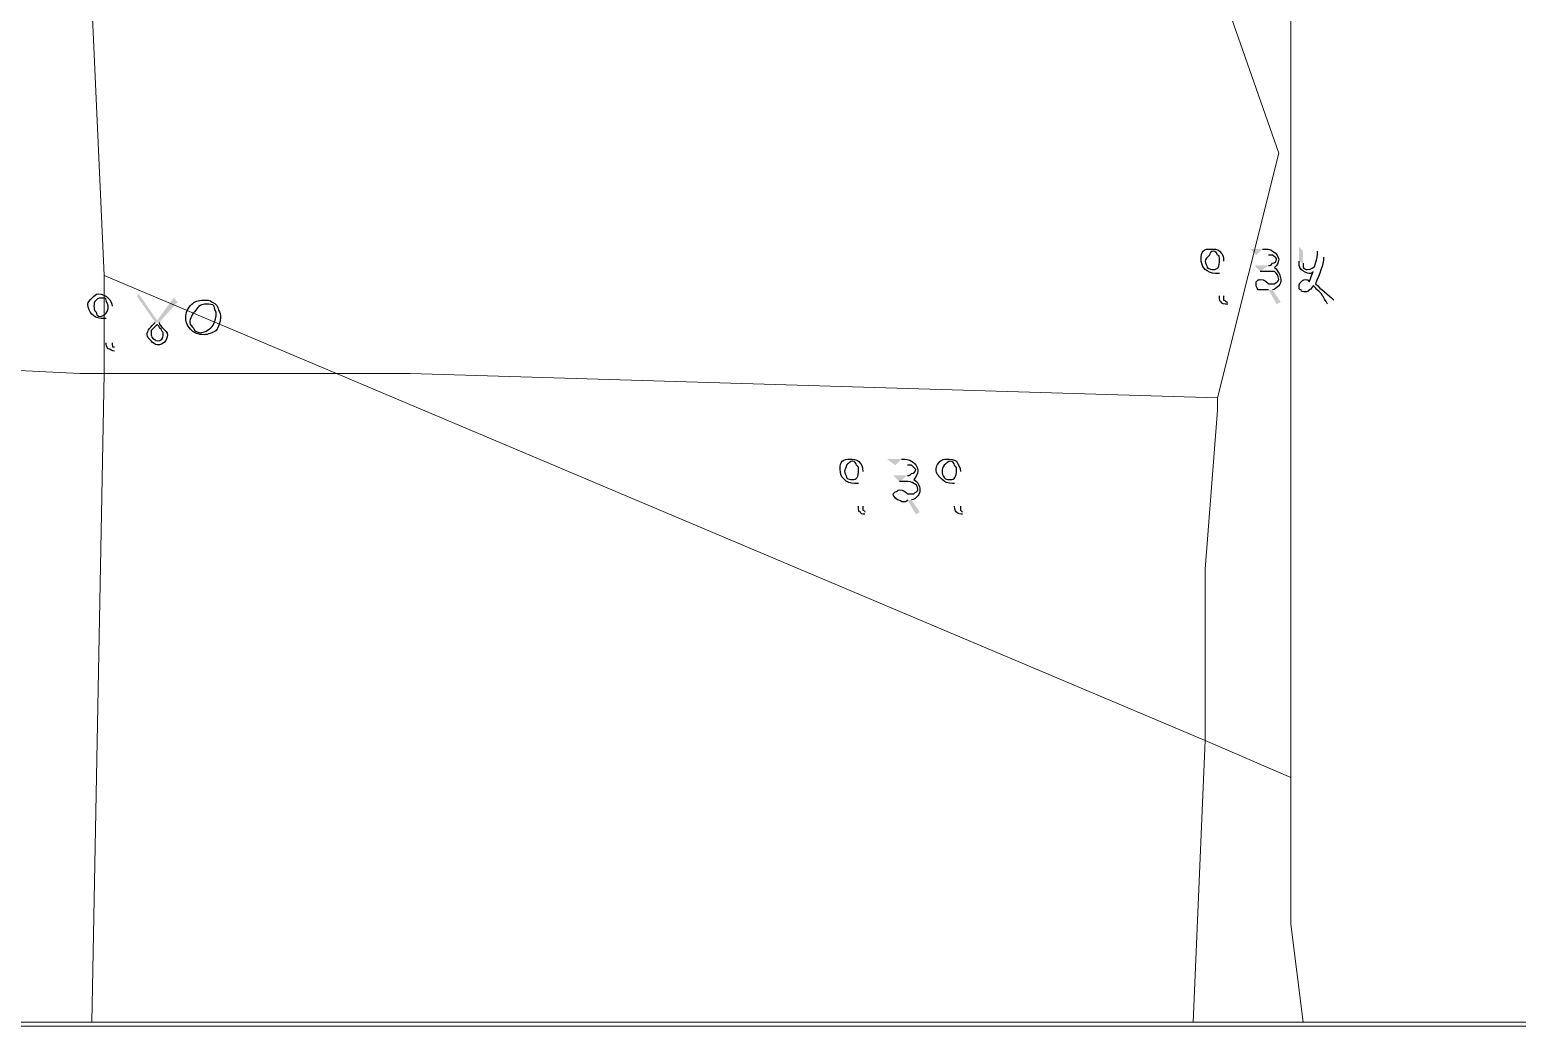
# Model space of a CAD drawing. Header units: inches. Extents: x -9985691 to 3643, y -3270716 to 4788.
# Drawn here: x -4981185 to -4980577, y -3261197 to -3260790 of the extents above; entities that cross this region are included whole.
import ezdxf

# ---------------------------------------------------------------- set-up
doc = ezdxf.new("R2010")
doc.units = ezdxf.units.IN
doc.header["$LTSCALE"] = 2
doc.header["$MEASUREMENT"] = 0
doc.layers.add('PDF_Geometry', color=7, linetype='CONTINUOUS')
doc.layers.add('PDF_Solid Fills', color=7, linetype='CONTINUOUS')

msp = doc.modelspace()

# ---------------------------------------------------------------- hatches: boundary and pattern name
at = {"layer": 'PDF_Solid Fills', "transparency": 33554559}
h = msp.add_hatch(color=256, dxfattribs=at)
h.paths.add_polyline_path([(-4980696.93, -3260884.65), (-4980696.93, -3260898.82)], flags=0)
h.paths.add_polyline_path([(-4980695.27, -3260901.32), (-4980695.27, -3260902.15)], flags=0)
h.paths.add_polyline_path([(-4980683.6, -3260882.15), (-4980686.1, -3260879.65), (-4980681.1, -3260879.65)], flags=0)
h.paths.add_polyline_path([(-4980676.93, -3260896.32), (-4980673.6, -3260901.32), (-4980675.27, -3260902.15), (-4980678.6, -3260896.32)], flags=0)
h.paths.add_polyline_path([(-4980681.93, -3260888.82), (-4980684.43, -3260886.32), (-4980678.6, -3260886.32)], flags=0)
h.paths.add_polyline_path([(-4980658.6, -3260880.48), (-4980656.1, -3260882.98)], flags=0)
h.paths.add_polyline_path([(-4980651.93, -3260900.48), (-4980654.43, -3260902.15)], flags=0)
h.paths.add_polyline_path([(-4980666.1, -3260884.65), (-4980666.1, -3260878.82), (-4980664.43, -3260880.48), (-4980664.43, -3260885.48)], flags=0)
h = msp.add_hatch(color=256, dxfattribs=at)
h.paths.add_polyline_path([(-4980696.93, -3260884.65), (-4980696.93, -3260898.82)], flags=0)
h.paths.add_polyline_path([(-4980695.27, -3260901.32), (-4980695.27, -3260902.15)], flags=0)
h.paths.add_polyline_path([(-4980683.6, -3260882.15), (-4980686.1, -3260879.65), (-4980681.1, -3260879.65)], flags=0)
h.paths.add_polyline_path([(-4980676.93, -3260896.32), (-4980673.6, -3260901.32), (-4980675.27, -3260902.15), (-4980678.6, -3260896.32)], flags=0)
h.paths.add_polyline_path([(-4980681.93, -3260888.82), (-4980684.43, -3260886.32), (-4980678.6, -3260886.32)], flags=0)
h.paths.add_polyline_path([(-4980658.6, -3260880.48), (-4980656.1, -3260882.98)], flags=0)
h.paths.add_polyline_path([(-4980651.93, -3260900.48), (-4980654.43, -3260902.15)], flags=0)
h.paths.add_polyline_path([(-4980666.1, -3260884.65), (-4980666.1, -3260878.82), (-4980664.43, -3260880.48), (-4980664.43, -3260885.48)], flags=0)
h = msp.add_hatch(color=256, dxfattribs=at)
h.paths.add_polyline_path([(-4981151.1, -3260902.98), (-4981151.1, -3260917.98)], flags=0)
h.paths.add_polyline_path([(-4981150.26, -3260919.65), (-4981150.26, -3260921.31)], flags=0)
h.paths.add_polyline_path([(-4981133.6, -3260909.65), (-4981141.1, -3260898.81), (-4981140.26, -3260897.98), (-4981132.76, -3260908.81), (-4981126.1, -3260899.65), (-4981124.43, -3260901.31), (-4981131.93, -3260909.65)], flags=0)
h = msp.add_hatch(color=256, dxfattribs=at)
h.paths.add_polyline_path([(-4981151.1, -3260902.98), (-4981151.1, -3260917.98)], flags=0)
h.paths.add_polyline_path([(-4981150.26, -3260919.65), (-4981150.26, -3260921.31)], flags=0)
h.paths.add_polyline_path([(-4981133.6, -3260909.65), (-4981141.1, -3260898.81), (-4981140.26, -3260897.98), (-4981132.76, -3260908.81), (-4981126.1, -3260899.65), (-4981124.43, -3260901.31), (-4981131.93, -3260909.65)], flags=0)
h = msp.add_hatch(color=256, dxfattribs=at)
h.paths.add_polyline_path([(-4980844.43, -3260970.48), (-4980844.43, -3260984.65)], flags=0)
h.paths.add_polyline_path([(-4980843.6, -3260987.15), (-4980843.6, -3260987.98)], flags=0)
h.paths.add_polyline_path([(-4980831.1, -3260967.98), (-4980834.43, -3260965.48), (-4980828.6, -3260965.48)], flags=0)
h.paths.add_polyline_path([(-4980824.43, -3260982.15), (-4980821.1, -3260987.15), (-4980822.77, -3260987.98), (-4980826.1, -3260982.15)], flags=0)
h.paths.add_polyline_path([(-4980829.43, -3260974.65), (-4980831.93, -3260972.15), (-4980826.1, -3260972.15)], flags=0)
h.paths.add_polyline_path([(-4980804.43, -3260970.48), (-4980804.43, -3260984.65)], flags=0)
h.paths.add_polyline_path([(-4980803.6, -3260987.15), (-4980803.6, -3260987.98)], flags=0)
h = msp.add_hatch(color=256, dxfattribs=at)
h.paths.add_polyline_path([(-4980844.43, -3260970.48), (-4980844.43, -3260984.65)], flags=0)
h.paths.add_polyline_path([(-4980843.6, -3260987.15), (-4980843.6, -3260987.98)], flags=0)
h.paths.add_polyline_path([(-4980831.1, -3260967.98), (-4980834.43, -3260965.48), (-4980828.6, -3260965.48)], flags=0)
h.paths.add_polyline_path([(-4980824.43, -3260982.15), (-4980821.1, -3260987.15), (-4980822.77, -3260987.98), (-4980826.1, -3260982.15)], flags=0)
h.paths.add_polyline_path([(-4980829.43, -3260974.65), (-4980831.93, -3260972.15), (-4980826.1, -3260972.15)], flags=0)
h.paths.add_polyline_path([(-4980804.43, -3260970.48), (-4980804.43, -3260984.65)], flags=0)
h.paths.add_polyline_path([(-4980803.6, -3260987.15), (-4980803.6, -3260987.98)], flags=0)

# ---------------------------------------------------------------- linework, layer by layer
at = {"layer": 'PDF_Geometry', "lineweight": 13}
msp.add_lwpolyline([(-4983670.26, -3257525.48), (-4979932.76, -3257525.48), (-4979932.76, -3261197.15), (-4983670.26, -3261197.15)], close=True, dxfattribs=at)
at = {"layer": 'PDF_Geometry', "lineweight": 9}
msp.add_lwpolyline([(-4980214.43, -3259450.48), (-4980829.43, -3259860.48), (-4980824.43, -3259865.48), (-4980859.43, -3259895.48), (-4980984.43, -3259990.48), (-4980999.43, -3260000.48), (-4981149.43, -3260115.48), (-4981154.43, -3260110.48), (-4981164.43, -3260400.48), (-4981169.43, -3260460.48), (-4981169.43, -3260475.48), (-4981169.43, -3260485.48), (-4981169.43, -3260495.48), (-4981169.43, -3260505.48), (-4981164.43, -3260655.48), (-4981164.43, -3260670.48), (-4981154.43, -3260890.48), (-4981154.43, -3260930.48), (-4981164.43, -3260930.48), (-4981369.43, -3260920.48)], dxfattribs=at)
msp.add_lwpolyline([(-4980214.43, -3259450.48), (-4980829.43, -3259860.48), (-4980824.43, -3259865.48), (-4980859.43, -3259895.48), (-4980984.43, -3259990.48), (-4980999.43, -3260000.48), (-4981149.43, -3260115.48), (-4981154.43, -3260110.48), (-4981164.43, -3260400.48), (-4981169.43, -3260460.48), (-4981169.43, -3260475.48), (-4981169.43, -3260485.48), (-4981169.43, -3260495.48), (-4981169.43, -3260505.48), (-4981164.43, -3260655.48), (-4981164.43, -3260670.48), (-4981154.43, -3260890.48), (-4981154.43, -3260930.48), (-4981164.43, -3260930.48), (-4981369.43, -3260920.48)], dxfattribs=at)
msp.add_lwpolyline([(-4980214.43, -3259450.48), (-4980829.43, -3259860.48), (-4980824.43, -3259865.48), (-4980859.43, -3259895.48), (-4980984.43, -3259990.48), (-4980999.43, -3260000.48), (-4981149.43, -3260115.48), (-4981154.43, -3260110.48), (-4981164.43, -3260400.48), (-4981169.43, -3260460.48), (-4981169.43, -3260475.48), (-4981169.43, -3260485.48), (-4981169.43, -3260495.48), (-4981169.43, -3260505.48), (-4981164.43, -3260655.48), (-4981164.43, -3260670.48), (-4981154.43, -3260890.48), (-4981154.43, -3260930.48), (-4981164.43, -3260930.48), (-4981369.43, -3260920.48)], dxfattribs=at)
msp.add_lwpolyline([(-4980214.43, -3259450.48), (-4980829.43, -3259860.48), (-4980824.43, -3259865.48), (-4980859.43, -3259895.48), (-4980984.43, -3259990.48), (-4980999.43, -3260000.48), (-4981149.43, -3260115.48), (-4981154.43, -3260110.48), (-4981164.43, -3260400.48), (-4981169.43, -3260460.48), (-4981169.43, -3260475.48), (-4981169.43, -3260485.48), (-4981169.43, -3260495.48), (-4981169.43, -3260505.48), (-4981164.43, -3260655.48), (-4981164.43, -3260670.48), (-4981154.43, -3260890.48), (-4981154.43, -3260930.48), (-4981164.43, -3260930.48), (-4981369.43, -3260920.48)], dxfattribs=at)
for points in [[(-4980384.43, -3260660.48), (-4980409.43, -3260740.48), (-4980189.43, -3260765.48), (-4980119.43, -3261080.48), (-4980119.43, -3261195.48), (-4980664.43, -3261195.48), (-4980669.43, -3261155.48), (-4980669.43, -3261095.48), (-4980669.43, -3260695.48), (-4980664.43, -3260550.48), (-4980714.43, -3260535.48), (-4980719.43, -3260525.48), (-4980729.43, -3260500.48), (-4980714.43, -3260495.48), (-4980709.43, -3260490.48), (-4980584.43, -3260430.48), (-4980489.43, -3260650.48)], [(-4980384.43, -3260660.48), (-4980409.43, -3260740.48), (-4980189.43, -3260765.48), (-4980119.43, -3261080.48), (-4980119.43, -3261195.48), (-4980664.43, -3261195.48), (-4980669.43, -3261155.48), (-4980669.43, -3261095.48), (-4980669.43, -3260695.48), (-4980664.43, -3260550.48), (-4980714.43, -3260535.48), (-4980719.43, -3260525.48), (-4980729.43, -3260500.48), (-4980714.43, -3260495.48), (-4980709.43, -3260490.48), (-4980584.43, -3260430.48), (-4980489.43, -3260650.48)], [(-4980384.43, -3260660.48), (-4980409.43, -3260740.48), (-4980189.43, -3260765.48), (-4980119.43, -3261080.48), (-4980119.43, -3261195.48), (-4980664.43, -3261195.48), (-4980669.43, -3261155.48), (-4980669.43, -3261095.48), (-4980669.43, -3260695.48), (-4980664.43, -3260550.48), (-4980714.43, -3260535.48), (-4980719.43, -3260525.48), (-4980729.43, -3260500.48), (-4980714.43, -3260495.48), (-4980709.43, -3260490.48), (-4980584.43, -3260430.48), (-4980489.43, -3260650.48)], [(-4980384.43, -3260660.48), (-4980409.43, -3260740.48), (-4980189.43, -3260765.48), (-4980119.43, -3261080.48), (-4980119.43, -3261195.48), (-4980664.43, -3261195.48), (-4980669.43, -3261155.48), (-4980669.43, -3261095.48), (-4980669.43, -3260695.48), (-4980664.43, -3260550.48), (-4980714.43, -3260535.48), (-4980719.43, -3260525.48), (-4980729.43, -3260500.48), (-4980714.43, -3260495.48), (-4980709.43, -3260490.48), (-4980584.43, -3260430.48), (-4980489.43, -3260650.48)], [(-4980689.43, -3260685.48), (-4980709.43, -3260740.48), (-4980674.43, -3260840.48), (-4980699.43, -3260940.48), (-4981029.43, -3260930.48), (-4981059.43, -3260930.48), (-4981154.43, -3260890.48), (-4981164.43, -3260670.48), (-4981164.43, -3260655.48), (-4981169.43, -3260505.48), (-4981169.43, -3260495.48), (-4981169.43, -3260485.48)], [(-4980689.43, -3260685.48), (-4980709.43, -3260740.48), (-4980674.43, -3260840.48), (-4980699.43, -3260940.48), (-4981029.43, -3260930.48), (-4981059.43, -3260930.48), (-4981154.43, -3260890.48), (-4981164.43, -3260670.48), (-4981164.43, -3260655.48), (-4981169.43, -3260505.48), (-4981169.43, -3260495.48), (-4981169.43, -3260485.48)], [(-4980689.43, -3260685.48), (-4980709.43, -3260740.48), (-4980674.43, -3260840.48), (-4980699.43, -3260940.48), (-4981029.43, -3260930.48), (-4981059.43, -3260930.48), (-4981154.43, -3260890.48), (-4981164.43, -3260670.48), (-4981164.43, -3260655.48), (-4981169.43, -3260505.48), (-4981169.43, -3260495.48), (-4981169.43, -3260485.48)], [(-4980689.43, -3260685.48), (-4980709.43, -3260740.48), (-4980674.43, -3260840.48), (-4980699.43, -3260940.48), (-4981029.43, -3260930.48), (-4981059.43, -3260930.48), (-4981154.43, -3260890.48), (-4981164.43, -3260670.48), (-4981164.43, -3260655.48), (-4981169.43, -3260505.48), (-4981169.43, -3260495.48), (-4981169.43, -3260485.48)], [(-4980669.43, -3260695.48), (-4980669.43, -3261095.48), (-4980704.43, -3261080.48), (-4980704.43, -3261010.48), (-4980699.43, -3260945.48), (-4980699.43, -3260940.48), (-4980674.43, -3260840.48), (-4980709.43, -3260740.48), (-4980689.43, -3260685.48)], [(-4980669.43, -3260695.48), (-4980669.43, -3261095.48), (-4980704.43, -3261080.48), (-4980704.43, -3261010.48), (-4980699.43, -3260945.48), (-4980699.43, -3260940.48), (-4980674.43, -3260840.48), (-4980709.43, -3260740.48), (-4980689.43, -3260685.48)], [(-4980669.43, -3260695.48), (-4980669.43, -3261095.48), (-4980704.43, -3261080.48), (-4980704.43, -3261010.48), (-4980699.43, -3260945.48), (-4980699.43, -3260940.48), (-4980674.43, -3260840.48), (-4980709.43, -3260740.48), (-4980689.43, -3260685.48)], [(-4980669.43, -3260695.48), (-4980669.43, -3261095.48), (-4980704.43, -3261080.48), (-4980704.43, -3261010.48), (-4980699.43, -3260945.48), (-4980699.43, -3260940.48), (-4980674.43, -3260840.48), (-4980709.43, -3260740.48), (-4980689.43, -3260685.48)], [(-4981059.43, -3260930.48), (-4981154.43, -3260930.48), (-4981154.43, -3260890.48)], [(-4981059.43, -3260930.48), (-4981154.43, -3260930.48), (-4981154.43, -3260890.48)], [(-4981059.43, -3260930.48), (-4981154.43, -3260930.48), (-4981154.43, -3260890.48)], [(-4981059.43, -3260930.48), (-4981154.43, -3260930.48), (-4981154.43, -3260890.48)], [(-4981369.43, -3260920.48), (-4981164.43, -3260930.48), (-4981154.43, -3260930.48), (-4981159.43, -3261195.48), (-4981359.43, -3261195.48), (-4981364.43, -3261070.48)], [(-4981369.43, -3260920.48), (-4981164.43, -3260930.48), (-4981154.43, -3260930.48), (-4981159.43, -3261195.48), (-4981359.43, -3261195.48), (-4981364.43, -3261070.48)], [(-4981369.43, -3260920.48), (-4981164.43, -3260930.48), (-4981154.43, -3260930.48), (-4981159.43, -3261195.48), (-4981359.43, -3261195.48), (-4981364.43, -3261070.48)], [(-4981369.43, -3260920.48), (-4981164.43, -3260930.48), (-4981154.43, -3260930.48), (-4981159.43, -3261195.48), (-4981359.43, -3261195.48), (-4981364.43, -3261070.48)], [(-4981059.43, -3260930.48), (-4980704.43, -3261080.48), (-4980709.43, -3261195.48), (-4981159.43, -3261195.48), (-4981154.43, -3260930.48)], [(-4981059.43, -3260930.48), (-4980704.43, -3261080.48), (-4980709.43, -3261195.48), (-4981159.43, -3261195.48), (-4981154.43, -3260930.48)], [(-4981059.43, -3260930.48), (-4980704.43, -3261080.48), (-4980709.43, -3261195.48), (-4981159.43, -3261195.48), (-4981154.43, -3260930.48)], [(-4981059.43, -3260930.48), (-4980704.43, -3261080.48), (-4980709.43, -3261195.48), (-4981159.43, -3261195.48), (-4981154.43, -3260930.48)], [(-4980699.43, -3260940.48), (-4980699.43, -3260945.48), (-4980704.43, -3261010.48), (-4980704.43, -3261080.48), (-4981059.43, -3260930.48), (-4981029.43, -3260930.48)], [(-4980699.43, -3260940.48), (-4980699.43, -3260945.48), (-4980704.43, -3261010.48), (-4980704.43, -3261080.48), (-4981059.43, -3260930.48), (-4981029.43, -3260930.48)], [(-4980699.43, -3260940.48), (-4980699.43, -3260945.48), (-4980704.43, -3261010.48), (-4980704.43, -3261080.48), (-4981059.43, -3260930.48), (-4981029.43, -3260930.48)], [(-4980699.43, -3260940.48), (-4980699.43, -3260945.48), (-4980704.43, -3261010.48), (-4980704.43, -3261080.48), (-4981059.43, -3260930.48), (-4981029.43, -3260930.48)], [(-4980669.43, -3261095.48), (-4980669.43, -3261155.48), (-4980664.43, -3261195.48), (-4980709.43, -3261195.48), (-4980704.43, -3261080.48)], [(-4980669.43, -3261095.48), (-4980669.43, -3261155.48), (-4980664.43, -3261195.48), (-4980709.43, -3261195.48), (-4980704.43, -3261080.48)], [(-4980669.43, -3261095.48), (-4980669.43, -3261155.48), (-4980664.43, -3261195.48), (-4980709.43, -3261195.48), (-4980704.43, -3261080.48)], [(-4980669.43, -3261095.48), (-4980669.43, -3261155.48), (-4980664.43, -3261195.48), (-4980709.43, -3261195.48), (-4980704.43, -3261080.48)]]:
    msp.add_lwpolyline(points, close=True, dxfattribs=at)
at = {"layer": 'PDF_Geometry', "lineweight": 25}
for points in [[(-4980706.1, -3260883.82), (-4980706.1, -3260882.15), (-4980706.1, -3260881.32), (-4980705.27, -3260880.48)], [(-4980706.1, -3260883.82), (-4980706.1, -3260882.15), (-4980706.1, -3260881.32), (-4980705.27, -3260880.48)], [(-4980705.27, -3260880.48), (-4980704.43, -3260879.65), (-4980703.6, -3260879.65), (-4980701.93, -3260879.65)], [(-4980705.27, -3260880.48), (-4980704.43, -3260879.65), (-4980703.6, -3260879.65), (-4980701.93, -3260879.65)], [(-4980701.1, -3260880.48), (-4980701.93, -3260880.48), (-4980702.77, -3260881.32), (-4980702.77, -3260882.15)], [(-4980701.1, -3260880.48), (-4980701.93, -3260880.48), (-4980702.77, -3260881.32), (-4980702.77, -3260882.15)], [(-4980701.93, -3260879.65), (-4980701.1, -3260879.65), (-4980699.43, -3260879.65), (-4980698.6, -3260880.48)], [(-4980701.93, -3260879.65), (-4980701.1, -3260879.65), (-4980699.43, -3260879.65), (-4980698.6, -3260880.48)], [(-4980699.43, -3260882.15), (-4980699.43, -3260881.32), (-4980700.27, -3260880.48), (-4980701.1, -3260880.48)], [(-4980699.43, -3260882.15), (-4980699.43, -3260881.32), (-4980700.27, -3260880.48), (-4980701.1, -3260880.48)], [(-4980698.6, -3260880.48), (-4980696.93, -3260882.15), (-4980696.93, -3260882.98), (-4980696.93, -3260884.65)], [(-4980698.6, -3260880.48), (-4980696.93, -3260882.15), (-4980696.93, -3260882.98), (-4980696.93, -3260884.65)], [(-4980681.1, -3260879.65), (-4980679.43, -3260879.65), (-4980677.77, -3260879.65), (-4980676.93, -3260880.48)], [(-4980681.1, -3260879.65), (-4980679.43, -3260879.65), (-4980677.77, -3260879.65), (-4980676.93, -3260880.48)], [(-4980676.93, -3260880.48), (-4980675.27, -3260881.32), (-4980674.43, -3260882.98), (-4980674.43, -3260883.82)], [(-4980676.93, -3260880.48), (-4980675.27, -3260881.32), (-4980674.43, -3260882.98), (-4980674.43, -3260883.82)], [(-4980659.43, -3260885.48), (-4980658.6, -3260883.82), (-4980658.6, -3260882.15), (-4980658.6, -3260880.48)], [(-4980659.43, -3260885.48), (-4980658.6, -3260883.82), (-4980658.6, -3260882.15), (-4980658.6, -3260880.48)], [(-4980704.43, -3260887.98), (-4980706.1, -3260886.32), (-4980706.1, -3260884.65), (-4980706.1, -3260883.82)], [(-4980704.43, -3260887.98), (-4980706.1, -3260886.32), (-4980706.1, -3260884.65), (-4980706.1, -3260883.82)], [(-4980702.77, -3260882.15), (-4980703.6, -3260882.98), (-4980704.43, -3260883.82), (-4980704.43, -3260884.65)], [(-4980702.77, -3260882.15), (-4980703.6, -3260882.98), (-4980704.43, -3260883.82), (-4980704.43, -3260884.65)], [(-4980704.43, -3260884.65), (-4980704.43, -3260885.48), (-4980703.6, -3260886.32), (-4980703.6, -3260887.15)], [(-4980704.43, -3260884.65), (-4980704.43, -3260885.48), (-4980703.6, -3260886.32), (-4980703.6, -3260887.15)], [(-4980700.27, -3260889.65), (-4980701.93, -3260889.65), (-4980703.6, -3260888.82), (-4980704.43, -3260887.98)], [(-4980700.27, -3260889.65), (-4980701.93, -3260889.65), (-4980703.6, -3260888.82), (-4980704.43, -3260887.98)], [(-4980703.6, -3260887.15), (-4980702.77, -3260887.98), (-4980701.93, -3260887.98), (-4980701.1, -3260887.98)], [(-4980703.6, -3260887.15), (-4980702.77, -3260887.98), (-4980701.93, -3260887.98), (-4980701.1, -3260887.98)], [(-4980701.1, -3260887.98), (-4980699.43, -3260887.98), (-4980698.6, -3260887.15), (-4980698.6, -3260883.82)], [(-4980701.1, -3260887.98), (-4980699.43, -3260887.98), (-4980698.6, -3260887.15), (-4980698.6, -3260883.82)], [(-4980698.6, -3260883.82), (-4980698.6, -3260882.98), (-4980698.6, -3260882.15), (-4980699.43, -3260882.15)], [(-4980698.6, -3260883.82), (-4980698.6, -3260882.98), (-4980698.6, -3260882.15), (-4980699.43, -3260882.15)], [(-4980676.93, -3260882.15), (-4980676.93, -3260882.15), (-4980677.77, -3260882.15), (-4980678.6, -3260882.15)], [(-4980676.93, -3260882.15), (-4980676.93, -3260882.15), (-4980677.77, -3260882.15), (-4980678.6, -3260882.15)], [(-4980678.6, -3260886.32), (-4980677.77, -3260886.32), (-4980677.77, -3260886.32), (-4980676.93, -3260885.48)], [(-4980678.6, -3260886.32), (-4980677.77, -3260886.32), (-4980677.77, -3260886.32), (-4980676.93, -3260885.48)], [(-4980675.27, -3260883.82), (-4980675.27, -3260882.98), (-4980676.1, -3260882.98), (-4980676.93, -3260882.15)], [(-4980675.27, -3260883.82), (-4980675.27, -3260882.98), (-4980676.1, -3260882.98), (-4980676.93, -3260882.15)], [(-4980676.93, -3260885.48), (-4980676.1, -3260885.48), (-4980675.27, -3260884.65), (-4980675.27, -3260883.82)], [(-4980676.93, -3260885.48), (-4980676.1, -3260885.48), (-4980675.27, -3260884.65), (-4980675.27, -3260883.82)], [(-4980674.43, -3260883.82), (-4980674.43, -3260885.48), (-4980675.27, -3260886.32), (-4980676.1, -3260887.15)], [(-4980674.43, -3260883.82), (-4980674.43, -3260885.48), (-4980675.27, -3260886.32), (-4980676.1, -3260887.15)], [(-4980676.1, -3260887.15), (-4980674.43, -3260888.82), (-4980673.6, -3260890.48), (-4980673.6, -3260892.15)], [(-4980676.1, -3260887.15), (-4980674.43, -3260888.82), (-4980673.6, -3260890.48), (-4980673.6, -3260892.15)], [(-4980665.27, -3260887.98), (-4980666.1, -3260887.15), (-4980666.1, -3260885.48), (-4980666.1, -3260884.65)], [(-4980665.27, -3260887.98), (-4980666.1, -3260887.15), (-4980666.1, -3260885.48), (-4980666.1, -3260884.65)], [(-4980661.93, -3260889.65), (-4980662.77, -3260889.65), (-4980664.43, -3260888.82), (-4980665.27, -3260887.98)], [(-4980661.93, -3260889.65), (-4980662.77, -3260889.65), (-4980664.43, -3260888.82), (-4980665.27, -3260887.98)], [(-4980664.43, -3260885.48), (-4980664.43, -3260886.32), (-4980664.43, -3260887.15), (-4980664.43, -3260887.15)], [(-4980664.43, -3260885.48), (-4980664.43, -3260886.32), (-4980664.43, -3260887.15), (-4980664.43, -3260887.15)], [(-4980664.43, -3260887.15), (-4980663.6, -3260887.98), (-4980663.6, -3260887.98), (-4980662.77, -3260887.98)], [(-4980664.43, -3260887.15), (-4980663.6, -3260887.98), (-4980663.6, -3260887.98), (-4980662.77, -3260887.98)], [(-4980662.77, -3260887.98), (-4980661.1, -3260887.98), (-4980659.43, -3260887.15), (-4980659.43, -3260885.48)], [(-4980662.77, -3260887.98), (-4980661.1, -3260887.98), (-4980659.43, -3260887.15), (-4980659.43, -3260885.48)], [(-4980656.1, -3260882.98), (-4980656.1, -3260886.32), (-4980657.77, -3260889.65), (-4980659.43, -3260893.82)], [(-4980656.1, -3260882.98), (-4980656.1, -3260886.32), (-4980657.77, -3260889.65), (-4980659.43, -3260893.82)], [(-4980698.6, -3260889.65), (-4980699.43, -3260889.65), (-4980700.27, -3260889.65), (-4980700.27, -3260889.65)], [(-4980698.6, -3260889.65), (-4980699.43, -3260889.65), (-4980700.27, -3260889.65), (-4980700.27, -3260889.65)], [(-4980683.6, -3260892.98), (-4980682.77, -3260892.15), (-4980682.77, -3260892.15), (-4980681.93, -3260892.15)], [(-4980683.6, -3260892.98), (-4980682.77, -3260892.15), (-4980682.77, -3260892.15), (-4980681.93, -3260892.15)], [(-4980683.6, -3260893.82), (-4980683.6, -3260893.82), (-4980683.6, -3260892.98), (-4980683.6, -3260892.98)], [(-4980683.6, -3260893.82), (-4980683.6, -3260893.82), (-4980683.6, -3260892.98), (-4980683.6, -3260892.98)], [(-4980682.77, -3260896.32), (-4980683.6, -3260895.48), (-4980683.6, -3260894.65), (-4980683.6, -3260893.82)], [(-4980682.77, -3260896.32), (-4980683.6, -3260895.48), (-4980683.6, -3260894.65), (-4980683.6, -3260893.82)], [(-4980680.27, -3260888.82), (-4980681.1, -3260888.82), (-4980681.1, -3260888.82), (-4980681.93, -3260888.82)], [(-4980680.27, -3260888.82), (-4980681.1, -3260888.82), (-4980681.1, -3260888.82), (-4980681.93, -3260888.82)], [(-4980681.93, -3260892.15), (-4980680.27, -3260892.15), (-4980679.43, -3260892.98), (-4980678.6, -3260893.82)], [(-4980681.93, -3260892.15), (-4980680.27, -3260892.15), (-4980679.43, -3260892.98), (-4980678.6, -3260893.82)], [(-4980679.43, -3260888.82), (-4980679.43, -3260888.82), (-4980680.27, -3260888.82), (-4980680.27, -3260888.82)], [(-4980679.43, -3260888.82), (-4980679.43, -3260888.82), (-4980680.27, -3260888.82), (-4980680.27, -3260888.82)], [(-4980676.1, -3260888.82), (-4980676.93, -3260888.82), (-4980677.77, -3260888.82), (-4980679.43, -3260888.82)], [(-4980676.1, -3260888.82), (-4980676.93, -3260888.82), (-4980677.77, -3260888.82), (-4980679.43, -3260888.82)], [(-4980678.6, -3260893.82), (-4980677.77, -3260893.82), (-4980676.93, -3260893.82), (-4980676.1, -3260893.82)], [(-4980678.6, -3260893.82), (-4980677.77, -3260893.82), (-4980676.93, -3260893.82), (-4980676.1, -3260893.82)], [(-4980674.43, -3260892.15), (-4980674.43, -3260890.48), (-4980675.27, -3260889.65), (-4980676.1, -3260888.82)], [(-4980674.43, -3260892.15), (-4980674.43, -3260890.48), (-4980675.27, -3260889.65), (-4980676.1, -3260888.82)], [(-4980676.1, -3260893.82), (-4980675.27, -3260892.98), (-4980674.43, -3260892.98), (-4980674.43, -3260892.15)], [(-4980676.1, -3260893.82), (-4980675.27, -3260892.98), (-4980674.43, -3260892.98), (-4980674.43, -3260892.15)], [(-4980673.6, -3260892.15), (-4980673.6, -3260892.98), (-4980673.6, -3260893.82), (-4980674.43, -3260894.65)], [(-4980673.6, -3260892.15), (-4980673.6, -3260892.98), (-4980673.6, -3260893.82), (-4980674.43, -3260894.65)], [(-4980666.1, -3260895.48), (-4980666.1, -3260894.65), (-4980666.1, -3260893.82), (-4980665.27, -3260892.98)], [(-4980666.1, -3260895.48), (-4980666.1, -3260894.65), (-4980666.1, -3260893.82), (-4980665.27, -3260892.98)], [(-4980665.27, -3260892.98), (-4980665.27, -3260892.98), (-4980664.43, -3260892.15), (-4980663.6, -3260892.15)], [(-4980665.27, -3260892.98), (-4980665.27, -3260892.98), (-4980664.43, -3260892.15), (-4980663.6, -3260892.15)], [(-4980663.6, -3260892.15), (-4980662.77, -3260892.15), (-4980661.93, -3260892.15), (-4980661.93, -3260892.98)], [(-4980663.6, -3260892.15), (-4980662.77, -3260892.15), (-4980661.93, -3260892.15), (-4980661.93, -3260892.98)], [(-4980661.93, -3260892.98), (-4980661.1, -3260891.32), (-4980661.1, -3260890.48), (-4980660.27, -3260888.82)], [(-4980660.27, -3260888.82), (-4980661.1, -3260889.65), (-4980661.1, -3260889.65), (-4980661.93, -3260889.65)], [(-4980661.93, -3260892.98), (-4980661.1, -3260891.32), (-4980661.1, -3260890.48), (-4980660.27, -3260888.82)], [(-4980660.27, -3260888.82), (-4980661.1, -3260889.65), (-4980661.1, -3260889.65), (-4980661.93, -3260889.65)], [(-4980659.43, -3260893.82), (-4980656.93, -3260896.32), (-4980654.43, -3260897.98), (-4980651.93, -3260900.48)], [(-4980659.43, -3260893.82), (-4980656.93, -3260896.32), (-4980654.43, -3260897.98), (-4980651.93, -3260900.48)], [(-4981161.1, -3260902.15), (-4981161.1, -3260901.31), (-4981160.26, -3260900.48), (-4981159.43, -3260899.65)], [(-4981161.1, -3260902.15), (-4981161.1, -3260901.31), (-4981160.26, -3260900.48), (-4981159.43, -3260899.65)], [(-4981159.43, -3260899.65), (-4981158.6, -3260898.81), (-4981157.76, -3260897.98), (-4981156.93, -3260897.98)], [(-4981159.43, -3260899.65), (-4981158.6, -3260898.81), (-4981157.76, -3260897.98), (-4981156.93, -3260897.98)], [(-4981155.26, -3260899.65), (-4981156.1, -3260899.65), (-4981156.93, -3260899.65), (-4981157.76, -3260900.48)], [(-4981155.26, -3260899.65), (-4981156.1, -3260899.65), (-4981156.93, -3260899.65), (-4981157.76, -3260900.48)], [(-4981156.93, -3260897.98), (-4981155.26, -3260897.98), (-4981153.6, -3260898.81), (-4981152.76, -3260899.65)], [(-4981156.93, -3260897.98), (-4981155.26, -3260897.98), (-4981153.6, -3260898.81), (-4981152.76, -3260899.65)], [(-4981153.6, -3260900.48), (-4981153.6, -3260899.65), (-4981154.43, -3260899.65), (-4981155.26, -3260899.65)], [(-4981153.6, -3260900.48), (-4981153.6, -3260899.65), (-4981154.43, -3260899.65), (-4981155.26, -3260899.65)], [(-4981152.76, -3260899.65), (-4981151.93, -3260900.48), (-4981151.1, -3260902.15), (-4981151.1, -3260902.98)], [(-4981152.76, -3260899.65), (-4981151.93, -3260900.48), (-4981151.1, -3260902.15), (-4981151.1, -3260902.98)], [(-4980697.77, -3260901.32), (-4980698.6, -3260901.32), (-4980698.6, -3260900.48), (-4980698.6, -3260898.82)], [(-4980697.77, -3260901.32), (-4980698.6, -3260901.32), (-4980698.6, -3260900.48), (-4980698.6, -3260898.82)], [(-4980696.93, -3260898.82), (-4980696.93, -3260899.65), (-4980696.93, -3260899.65), (-4980696.93, -3260900.48)], [(-4980696.93, -3260898.82), (-4980696.93, -3260899.65), (-4980696.93, -3260899.65), (-4980696.93, -3260900.48)], [(-4980680.27, -3260896.32), (-4980681.1, -3260896.32), (-4980681.93, -3260896.32), (-4980682.77, -3260896.32)], [(-4980680.27, -3260896.32), (-4980681.1, -3260896.32), (-4980681.93, -3260896.32), (-4980682.77, -3260896.32)], [(-4980678.6, -3260896.32), (-4980679.43, -3260896.32), (-4980679.43, -3260896.32), (-4980680.27, -3260896.32)], [(-4980678.6, -3260896.32), (-4980679.43, -3260896.32), (-4980679.43, -3260896.32), (-4980680.27, -3260896.32)], [(-4980674.43, -3260894.65), (-4980675.27, -3260895.48), (-4980676.1, -3260896.32), (-4980676.93, -3260896.32)], [(-4980674.43, -3260894.65), (-4980675.27, -3260895.48), (-4980676.1, -3260896.32), (-4980676.93, -3260896.32)], [(-4980665.27, -3260896.32), (-4980666.1, -3260896.32), (-4980666.1, -3260895.48), (-4980666.1, -3260895.48)], [(-4980665.27, -3260896.32), (-4980666.1, -3260896.32), (-4980666.1, -3260895.48), (-4980666.1, -3260895.48)], [(-4980663.6, -3260897.15), (-4980664.43, -3260897.15), (-4980665.27, -3260897.15), (-4980665.27, -3260896.32)], [(-4980663.6, -3260897.15), (-4980664.43, -3260897.15), (-4980665.27, -3260897.15), (-4980665.27, -3260896.32)], [(-4980661.93, -3260896.32), (-4980662.77, -3260897.15), (-4980662.77, -3260897.15), (-4980663.6, -3260897.15)], [(-4980661.93, -3260896.32), (-4980662.77, -3260897.15), (-4980662.77, -3260897.15), (-4980663.6, -3260897.15)], [(-4980660.27, -3260894.65), (-4980661.1, -3260895.48), (-4980661.1, -3260896.32), (-4980661.93, -3260896.32)], [(-4980660.27, -3260894.65), (-4980661.1, -3260895.48), (-4980661.1, -3260896.32), (-4980661.93, -3260896.32)], [(-4980656.93, -3260897.98), (-4980658.6, -3260896.32), (-4980659.43, -3260895.48), (-4980660.27, -3260894.65)], [(-4980656.93, -3260897.98), (-4980658.6, -3260896.32), (-4980659.43, -3260895.48), (-4980660.27, -3260894.65)], [(-4980654.43, -3260902.15), (-4980655.27, -3260900.48), (-4980656.1, -3260899.65), (-4980656.93, -3260897.98)], [(-4980654.43, -3260902.15), (-4980655.27, -3260900.48), (-4980656.1, -3260899.65), (-4980656.93, -3260897.98)], [(-4981159.43, -3260906.31), (-4981160.26, -3260905.48), (-4981161.1, -3260903.81), (-4981161.1, -3260902.15)], [(-4981159.43, -3260906.31), (-4981160.26, -3260905.48), (-4981161.1, -3260903.81), (-4981161.1, -3260902.15)], [(-4981154.43, -3260907.98), (-4981156.1, -3260907.98), (-4981157.76, -3260907.98), (-4981159.43, -3260906.31)], [(-4981154.43, -3260907.98), (-4981156.1, -3260907.98), (-4981157.76, -3260907.98), (-4981159.43, -3260906.31)], [(-4981157.76, -3260900.48), (-4981158.6, -3260901.31), (-4981158.6, -3260902.15), (-4981158.6, -3260902.98)], [(-4981157.76, -3260900.48), (-4981158.6, -3260901.31), (-4981158.6, -3260902.15), (-4981158.6, -3260902.98)], [(-4981158.6, -3260902.98), (-4981158.6, -3260903.81), (-4981158.6, -3260904.65), (-4981157.76, -3260905.48)], [(-4981158.6, -3260902.98), (-4981158.6, -3260903.81), (-4981158.6, -3260904.65), (-4981157.76, -3260905.48)], [(-4981157.76, -3260905.48), (-4981157.76, -3260906.31), (-4981156.93, -3260907.15), (-4981156.1, -3260907.15)], [(-4981157.76, -3260905.48), (-4981157.76, -3260906.31), (-4981156.93, -3260907.15), (-4981156.1, -3260907.15)], [(-4981156.1, -3260907.15), (-4981154.43, -3260907.15), (-4981152.76, -3260905.48), (-4981152.76, -3260902.98)], [(-4981156.1, -3260907.15), (-4981154.43, -3260907.15), (-4981152.76, -3260905.48), (-4981152.76, -3260902.98)], [(-4981152.76, -3260902.98), (-4981152.76, -3260902.15), (-4981153.6, -3260901.31), (-4981153.6, -3260900.48)], [(-4981152.76, -3260902.98), (-4981152.76, -3260902.15), (-4981153.6, -3260901.31), (-4981153.6, -3260900.48)], [(-4981121.1, -3260907.98), (-4981121.1, -3260905.48), (-4981120.26, -3260903.81), (-4981118.6, -3260902.15)], [(-4981121.1, -3260907.98), (-4981121.1, -3260905.48), (-4981120.26, -3260903.81), (-4981118.6, -3260902.15)], [(-4981116.93, -3260904.65), (-4981118.6, -3260906.31), (-4981119.43, -3260907.98), (-4981119.43, -3260909.65)], [(-4981116.93, -3260904.65), (-4981118.6, -3260906.31), (-4981119.43, -3260907.98), (-4981119.43, -3260909.65)], [(-4981118.6, -3260902.15), (-4981117.76, -3260901.31), (-4981116.1, -3260900.48), (-4981113.6, -3260900.48)], [(-4981118.6, -3260902.15), (-4981117.76, -3260901.31), (-4981116.1, -3260900.48), (-4981113.6, -3260900.48)], [(-4981112.76, -3260902.15), (-4981114.43, -3260902.15), (-4981116.1, -3260902.98), (-4981116.93, -3260904.65)], [(-4981112.76, -3260902.15), (-4981114.43, -3260902.15), (-4981116.1, -3260902.98), (-4981116.93, -3260904.65)], [(-4981113.6, -3260900.48), (-4981112.76, -3260900.48), (-4981111.1, -3260900.48), (-4981110.26, -3260901.31)], [(-4981113.6, -3260900.48), (-4981112.76, -3260900.48), (-4981111.1, -3260900.48), (-4981110.26, -3260901.31)], [(-4981109.43, -3260902.98), (-4981110.26, -3260902.15), (-4981111.1, -3260902.15), (-4981112.76, -3260902.15)], [(-4981109.43, -3260902.98), (-4981110.26, -3260902.15), (-4981111.1, -3260902.15), (-4981112.76, -3260902.15)], [(-4981110.26, -3260901.31), (-4981108.6, -3260902.15), (-4981107.76, -3260902.98), (-4981107.76, -3260904.65)], [(-4981110.26, -3260901.31), (-4981108.6, -3260902.15), (-4981107.76, -3260902.98), (-4981107.76, -3260904.65)], [(-4981110.26, -3260911.31), (-4981109.43, -3260909.65), (-4981108.6, -3260907.98), (-4981108.6, -3260906.31)], [(-4981110.26, -3260911.31), (-4981109.43, -3260909.65), (-4981108.6, -3260907.98), (-4981108.6, -3260906.31)], [(-4981108.6, -3260906.31), (-4981108.6, -3260905.48), (-4981109.43, -3260903.81), (-4981109.43, -3260902.98)], [(-4981108.6, -3260906.31), (-4981108.6, -3260905.48), (-4981109.43, -3260903.81), (-4981109.43, -3260902.98)], [(-4981107.76, -3260904.65), (-4981106.93, -3260905.48), (-4981106.93, -3260906.31), (-4981106.93, -3260907.98)], [(-4981107.76, -3260904.65), (-4981106.93, -3260905.48), (-4981106.93, -3260906.31), (-4981106.93, -3260907.98)], [(-4980695.27, -3260902.15), (-4980696.93, -3260902.15), (-4980697.77, -3260902.15), (-4980697.77, -3260901.32)], [(-4980695.27, -3260902.15), (-4980696.93, -3260902.15), (-4980697.77, -3260902.15), (-4980697.77, -3260901.32)], [(-4980696.93, -3260900.48), (-4980696.1, -3260900.48), (-4980696.1, -3260901.32), (-4980695.27, -3260901.32)], [(-4980696.93, -3260900.48), (-4980696.1, -3260900.48), (-4980696.1, -3260901.32), (-4980695.27, -3260901.32)], [(-4981153.6, -3260907.98), (-4981153.6, -3260907.98), (-4981154.43, -3260907.98), (-4981154.43, -3260907.98)], [(-4981153.6, -3260907.98), (-4981153.6, -3260907.98), (-4981154.43, -3260907.98), (-4981154.43, -3260907.98)], [(-4981136.93, -3260914.65), (-4981136.93, -3260912.98), (-4981135.26, -3260911.31), (-4981133.6, -3260909.65)], [(-4981136.93, -3260914.65), (-4981136.93, -3260912.98), (-4981135.26, -3260911.31), (-4981133.6, -3260909.65)], [(-4981134.43, -3260912.15), (-4981134.43, -3260912.15), (-4981134.43, -3260912.15), (-4981135.26, -3260912.98)], [(-4981134.43, -3260912.15), (-4981134.43, -3260912.15), (-4981134.43, -3260912.15), (-4981135.26, -3260912.98)], [(-4981132.76, -3260910.48), (-4981132.76, -3260910.48), (-4981133.6, -3260911.31), (-4981134.43, -3260912.15)], [(-4981132.76, -3260910.48), (-4981132.76, -3260910.48), (-4981133.6, -3260911.31), (-4981134.43, -3260912.15)], [(-4981131.93, -3260911.31), (-4981131.93, -3260911.31), (-4981132.76, -3260910.48), (-4981132.76, -3260910.48)], [(-4981131.93, -3260911.31), (-4981131.93, -3260911.31), (-4981132.76, -3260910.48), (-4981132.76, -3260910.48)], [(-4981131.93, -3260909.65), (-4981131.93, -3260910.48), (-4981131.1, -3260911.31), (-4981130.26, -3260912.15)], [(-4981131.93, -3260909.65), (-4981131.93, -3260910.48), (-4981131.1, -3260911.31), (-4981130.26, -3260912.15)], [(-4981131.1, -3260912.15), (-4981131.1, -3260912.15), (-4981131.93, -3260912.15), (-4981131.93, -3260911.31)], [(-4981131.1, -3260912.15), (-4981131.1, -3260912.15), (-4981131.93, -3260912.15), (-4981131.93, -3260911.31)], [(-4981130.26, -3260913.81), (-4981130.26, -3260913.81), (-4981131.1, -3260912.98), (-4981131.1, -3260912.15)], [(-4981130.26, -3260913.81), (-4981130.26, -3260913.81), (-4981131.1, -3260912.98), (-4981131.1, -3260912.15)], [(-4981130.26, -3260912.15), (-4981129.43, -3260912.98), (-4981128.6, -3260913.81), (-4981128.6, -3260914.65)], [(-4981130.26, -3260912.15), (-4981129.43, -3260912.98), (-4981128.6, -3260913.81), (-4981128.6, -3260914.65)], [(-4981118.6, -3260912.98), (-4981120.26, -3260911.31), (-4981121.1, -3260909.65), (-4981121.1, -3260907.98)], [(-4981118.6, -3260912.98), (-4981120.26, -3260911.31), (-4981121.1, -3260909.65), (-4981121.1, -3260907.98)], [(-4981119.43, -3260909.65), (-4981119.43, -3260910.48), (-4981118.6, -3260911.31), (-4981117.76, -3260912.15)], [(-4981119.43, -3260909.65), (-4981119.43, -3260910.48), (-4981118.6, -3260911.31), (-4981117.76, -3260912.15)], [(-4981117.76, -3260912.15), (-4981117.76, -3260912.98), (-4981116.1, -3260913.81), (-4981115.26, -3260913.81)], [(-4981117.76, -3260912.15), (-4981117.76, -3260912.98), (-4981116.1, -3260913.81), (-4981115.26, -3260913.81)], [(-4981115.26, -3260913.81), (-4981113.6, -3260913.81), (-4981111.93, -3260912.98), (-4981110.26, -3260911.31)], [(-4981115.26, -3260913.81), (-4981113.6, -3260913.81), (-4981111.93, -3260912.98), (-4981110.26, -3260911.31)], [(-4981106.93, -3260907.98), (-4981106.93, -3260909.65), (-4981107.76, -3260911.31), (-4981108.6, -3260912.98)], [(-4981106.93, -3260907.98), (-4981106.93, -3260909.65), (-4981107.76, -3260911.31), (-4981108.6, -3260912.98)], [(-4981152.76, -3260920.48), (-4981153.6, -3260919.65), (-4981153.6, -3260918.81), (-4981153.6, -3260917.98)], [(-4981152.76, -3260920.48), (-4981153.6, -3260919.65), (-4981153.6, -3260918.81), (-4981153.6, -3260917.98)], [(-4981151.1, -3260917.98), (-4981151.1, -3260918.81), (-4981151.1, -3260918.81), (-4981151.1, -3260918.81)], [(-4981151.1, -3260917.98), (-4981151.1, -3260918.81), (-4981151.1, -3260918.81), (-4981151.1, -3260918.81)], [(-4981135.26, -3260917.15), (-4981136.1, -3260916.31), (-4981136.93, -3260915.48), (-4981136.93, -3260914.65)], [(-4981135.26, -3260917.15), (-4981136.1, -3260916.31), (-4981136.93, -3260915.48), (-4981136.93, -3260914.65)], [(-4981135.26, -3260912.98), (-4981135.26, -3260913.81), (-4981135.26, -3260913.81), (-4981135.26, -3260914.65)], [(-4981135.26, -3260912.98), (-4981135.26, -3260913.81), (-4981135.26, -3260913.81), (-4981135.26, -3260914.65)], [(-4981135.26, -3260914.65), (-4981135.26, -3260914.65), (-4981135.26, -3260915.48), (-4981134.43, -3260916.31)], [(-4981135.26, -3260914.65), (-4981135.26, -3260914.65), (-4981135.26, -3260915.48), (-4981134.43, -3260916.31)], [(-4981132.76, -3260918.81), (-4981133.6, -3260918.81), (-4981134.43, -3260917.98), (-4981135.26, -3260917.15)], [(-4981132.76, -3260918.81), (-4981133.6, -3260918.81), (-4981134.43, -3260917.98), (-4981135.26, -3260917.15)], [(-4981134.43, -3260916.31), (-4981133.6, -3260916.31), (-4981133.6, -3260917.15), (-4981132.76, -3260917.15)], [(-4981134.43, -3260916.31), (-4981133.6, -3260916.31), (-4981133.6, -3260917.15), (-4981132.76, -3260917.15)], [(-4981132.76, -3260917.15), (-4981131.1, -3260917.15), (-4981130.26, -3260916.31), (-4981130.26, -3260914.65)], [(-4981128.6, -3260914.65), (-4981128.6, -3260917.15), (-4981130.26, -3260918.81), (-4981132.76, -3260918.81)], [(-4981132.76, -3260917.15), (-4981131.1, -3260917.15), (-4981130.26, -3260916.31), (-4981130.26, -3260914.65)], [(-4981128.6, -3260914.65), (-4981128.6, -3260917.15), (-4981130.26, -3260918.81), (-4981132.76, -3260918.81)], [(-4981130.26, -3260914.65), (-4981130.26, -3260914.65), (-4981130.26, -3260914.65), (-4981130.26, -3260913.81)], [(-4981130.26, -3260914.65), (-4981130.26, -3260914.65), (-4981130.26, -3260914.65), (-4981130.26, -3260913.81)], [(-4981113.6, -3260914.65), (-4981116.1, -3260914.65), (-4981117.76, -3260913.81), (-4981118.6, -3260912.98)], [(-4981113.6, -3260914.65), (-4981116.1, -3260914.65), (-4981117.76, -3260913.81), (-4981118.6, -3260912.98)], [(-4981108.6, -3260912.98), (-4981110.26, -3260913.81), (-4981111.93, -3260914.65), (-4981113.6, -3260914.65)], [(-4981108.6, -3260912.98), (-4981110.26, -3260913.81), (-4981111.93, -3260914.65), (-4981113.6, -3260914.65)], [(-4981150.26, -3260921.31), (-4981151.1, -3260921.31), (-4981151.93, -3260920.48), (-4981152.76, -3260920.48)], [(-4981150.26, -3260921.31), (-4981151.1, -3260921.31), (-4981151.93, -3260920.48), (-4981152.76, -3260920.48)], [(-4981151.1, -3260918.81), (-4981151.1, -3260919.65), (-4981151.1, -3260919.65), (-4981150.26, -3260919.65)], [(-4981151.1, -3260918.81), (-4981151.1, -3260919.65), (-4981151.1, -3260919.65), (-4981150.26, -3260919.65)], [(-4980853.6, -3260969.65), (-4980853.6, -3260967.98), (-4980853.6, -3260967.15), (-4980852.77, -3260966.32)], [(-4980853.6, -3260969.65), (-4980853.6, -3260967.98), (-4980853.6, -3260967.15), (-4980852.77, -3260966.32)], [(-4980852.77, -3260966.32), (-4980851.93, -3260965.48), (-4980851.1, -3260965.48), (-4980849.43, -3260965.48)], [(-4980852.77, -3260966.32), (-4980851.93, -3260965.48), (-4980851.1, -3260965.48), (-4980849.43, -3260965.48)], [(-4980848.6, -3260966.32), (-4980849.43, -3260966.32), (-4980850.27, -3260967.15), (-4980851.1, -3260967.98)], [(-4980848.6, -3260966.32), (-4980849.43, -3260966.32), (-4980850.27, -3260967.15), (-4980851.1, -3260967.98)], [(-4980849.43, -3260965.48), (-4980848.6, -3260965.48), (-4980846.93, -3260965.48), (-4980846.1, -3260966.32)], [(-4980849.43, -3260965.48), (-4980848.6, -3260965.48), (-4980846.93, -3260965.48), (-4980846.1, -3260966.32)], [(-4980846.93, -3260967.98), (-4980846.93, -3260967.15), (-4980847.77, -3260966.32), (-4980848.6, -3260966.32)], [(-4980846.93, -3260967.98), (-4980846.93, -3260967.15), (-4980847.77, -3260966.32), (-4980848.6, -3260966.32)], [(-4980846.1, -3260966.32), (-4980844.43, -3260967.98), (-4980844.43, -3260968.82), (-4980844.43, -3260970.48)], [(-4980846.1, -3260966.32), (-4980844.43, -3260967.98), (-4980844.43, -3260968.82), (-4980844.43, -3260970.48)], [(-4980828.6, -3260965.48), (-4980826.93, -3260965.48), (-4980825.27, -3260965.48), (-4980824.43, -3260966.32)], [(-4980828.6, -3260965.48), (-4980826.93, -3260965.48), (-4980825.27, -3260965.48), (-4980824.43, -3260966.32)], [(-4980824.43, -3260966.32), (-4980822.77, -3260967.15), (-4980821.93, -3260968.82), (-4980821.93, -3260970.48)], [(-4980824.43, -3260966.32), (-4980822.77, -3260967.15), (-4980821.93, -3260968.82), (-4980821.93, -3260970.48)], [(-4980814.43, -3260969.65), (-4980814.43, -3260967.98), (-4980813.6, -3260967.15), (-4980812.77, -3260966.32)], [(-4980814.43, -3260969.65), (-4980814.43, -3260967.98), (-4980813.6, -3260967.15), (-4980812.77, -3260966.32)], [(-4980812.77, -3260966.32), (-4980811.93, -3260965.48), (-4980811.1, -3260965.48), (-4980810.27, -3260965.48)], [(-4980812.77, -3260966.32), (-4980811.93, -3260965.48), (-4980811.1, -3260965.48), (-4980810.27, -3260965.48)], [(-4980808.6, -3260966.32), (-4980809.43, -3260966.32), (-4980810.27, -3260967.15), (-4980811.1, -3260967.98)], [(-4980808.6, -3260966.32), (-4980809.43, -3260966.32), (-4980810.27, -3260967.15), (-4980811.1, -3260967.98)], [(-4980810.27, -3260965.48), (-4980808.6, -3260965.48), (-4980806.93, -3260965.48), (-4980806.1, -3260966.32)], [(-4980810.27, -3260965.48), (-4980808.6, -3260965.48), (-4980806.93, -3260965.48), (-4980806.1, -3260966.32)], [(-4980806.93, -3260967.98), (-4980806.93, -3260967.15), (-4980807.77, -3260966.32), (-4980808.6, -3260966.32)], [(-4980806.93, -3260967.98), (-4980806.93, -3260967.15), (-4980807.77, -3260966.32), (-4980808.6, -3260966.32)], [(-4980806.1, -3260966.32), (-4980805.27, -3260967.98), (-4980804.43, -3260968.82), (-4980804.43, -3260970.48)], [(-4980806.1, -3260966.32), (-4980805.27, -3260967.98), (-4980804.43, -3260968.82), (-4980804.43, -3260970.48)], [(-4980851.93, -3260973.82), (-4980853.6, -3260972.15), (-4980853.6, -3260971.32), (-4980853.6, -3260969.65)], [(-4980851.93, -3260973.82), (-4980853.6, -3260972.15), (-4980853.6, -3260971.32), (-4980853.6, -3260969.65)], [(-4980851.1, -3260967.98), (-4980851.1, -3260968.82), (-4980851.93, -3260969.65), (-4980851.93, -3260970.48)], [(-4980851.1, -3260967.98), (-4980851.1, -3260968.82), (-4980851.93, -3260969.65), (-4980851.93, -3260970.48)], [(-4980851.93, -3260970.48), (-4980851.93, -3260971.32), (-4980851.1, -3260972.15), (-4980851.1, -3260972.98)], [(-4980851.93, -3260970.48), (-4980851.93, -3260971.32), (-4980851.1, -3260972.15), (-4980851.1, -3260972.98)], [(-4980851.1, -3260972.98), (-4980850.27, -3260973.82), (-4980849.43, -3260973.82), (-4980848.6, -3260973.82)], [(-4980851.1, -3260972.98), (-4980850.27, -3260973.82), (-4980849.43, -3260973.82), (-4980848.6, -3260973.82)], [(-4980848.6, -3260973.82), (-4980846.93, -3260973.82), (-4980846.1, -3260972.98), (-4980846.1, -3260969.65)], [(-4980848.6, -3260973.82), (-4980846.93, -3260973.82), (-4980846.1, -3260972.98), (-4980846.1, -3260969.65)], [(-4980846.1, -3260969.65), (-4980846.1, -3260968.82), (-4980846.1, -3260968.82), (-4980846.93, -3260967.98)], [(-4980846.1, -3260969.65), (-4980846.1, -3260968.82), (-4980846.1, -3260968.82), (-4980846.93, -3260967.98)], [(-4980824.43, -3260967.98), (-4980824.43, -3260967.98), (-4980825.27, -3260967.98), (-4980826.1, -3260967.98)], [(-4980824.43, -3260967.98), (-4980824.43, -3260967.98), (-4980825.27, -3260967.98), (-4980826.1, -3260967.98)], [(-4980826.1, -3260972.15), (-4980825.27, -3260972.15), (-4980825.27, -3260972.15), (-4980824.43, -3260971.32)], [(-4980826.1, -3260972.15), (-4980825.27, -3260972.15), (-4980825.27, -3260972.15), (-4980824.43, -3260971.32)], [(-4980822.77, -3260969.65), (-4980822.77, -3260969.65), (-4980823.6, -3260968.82), (-4980824.43, -3260967.98)], [(-4980822.77, -3260969.65), (-4980822.77, -3260969.65), (-4980823.6, -3260968.82), (-4980824.43, -3260967.98)], [(-4980824.43, -3260971.32), (-4980823.6, -3260971.32), (-4980822.77, -3260970.48), (-4980822.77, -3260969.65)], [(-4980824.43, -3260971.32), (-4980823.6, -3260971.32), (-4980822.77, -3260970.48), (-4980822.77, -3260969.65)], [(-4980821.93, -3260970.48), (-4980821.93, -3260971.32), (-4980822.77, -3260972.98), (-4980823.6, -3260973.82)], [(-4980821.93, -3260970.48), (-4980821.93, -3260971.32), (-4980822.77, -3260972.98), (-4980823.6, -3260973.82)], [(-4980811.93, -3260973.82), (-4980813.6, -3260972.15), (-4980814.43, -3260971.32), (-4980814.43, -3260969.65)], [(-4980811.93, -3260973.82), (-4980813.6, -3260972.15), (-4980814.43, -3260971.32), (-4980814.43, -3260969.65)], [(-4980811.1, -3260967.98), (-4980811.93, -3260968.82), (-4980811.93, -3260969.65), (-4980811.93, -3260970.48)], [(-4980811.1, -3260967.98), (-4980811.93, -3260968.82), (-4980811.93, -3260969.65), (-4980811.93, -3260970.48)], [(-4980811.93, -3260970.48), (-4980811.93, -3260971.32), (-4980811.93, -3260972.15), (-4980811.1, -3260972.98)], [(-4980811.93, -3260970.48), (-4980811.93, -3260971.32), (-4980811.93, -3260972.15), (-4980811.1, -3260972.98)], [(-4980811.1, -3260972.98), (-4980810.27, -3260973.82), (-4980810.27, -3260973.82), (-4980808.6, -3260973.82)], [(-4980811.1, -3260972.98), (-4980810.27, -3260973.82), (-4980810.27, -3260973.82), (-4980808.6, -3260973.82)], [(-4980808.6, -3260973.82), (-4980806.93, -3260973.82), (-4980806.1, -3260972.98), (-4980806.1, -3260969.65)], [(-4980808.6, -3260973.82), (-4980806.93, -3260973.82), (-4980806.1, -3260972.98), (-4980806.1, -3260969.65)], [(-4980806.1, -3260969.65), (-4980806.1, -3260968.82), (-4980806.1, -3260968.82), (-4980806.93, -3260967.98)], [(-4980806.1, -3260969.65), (-4980806.1, -3260968.82), (-4980806.1, -3260968.82), (-4980806.93, -3260967.98)], [(-4980847.77, -3260975.48), (-4980849.43, -3260975.48), (-4980851.1, -3260974.65), (-4980851.93, -3260973.82)], [(-4980847.77, -3260975.48), (-4980849.43, -3260975.48), (-4980851.1, -3260974.65), (-4980851.93, -3260973.82)], [(-4980846.1, -3260975.48), (-4980846.93, -3260975.48), (-4980847.77, -3260975.48), (-4980847.77, -3260975.48)], [(-4980846.1, -3260975.48), (-4980846.93, -3260975.48), (-4980847.77, -3260975.48), (-4980847.77, -3260975.48)], [(-4980831.93, -3260979.65), (-4980831.93, -3260979.65), (-4980831.1, -3260978.82), (-4980831.1, -3260978.82)], [(-4980831.93, -3260979.65), (-4980831.93, -3260979.65), (-4980831.1, -3260978.82), (-4980831.1, -3260978.82)], [(-4980831.1, -3260978.82), (-4980830.27, -3260978.82), (-4980830.27, -3260977.98), (-4980829.43, -3260977.98)], [(-4980831.1, -3260978.82), (-4980830.27, -3260978.82), (-4980830.27, -3260977.98), (-4980829.43, -3260977.98)], [(-4980827.77, -3260974.65), (-4980828.6, -3260974.65), (-4980828.6, -3260974.65), (-4980829.43, -3260974.65)], [(-4980827.77, -3260974.65), (-4980828.6, -3260974.65), (-4980828.6, -3260974.65), (-4980829.43, -3260974.65)], [(-4980829.43, -3260977.98), (-4980827.77, -3260977.98), (-4980826.93, -3260978.82), (-4980826.1, -3260979.65)], [(-4980829.43, -3260977.98), (-4980827.77, -3260977.98), (-4980826.93, -3260978.82), (-4980826.1, -3260979.65)], [(-4980826.93, -3260974.65), (-4980826.93, -3260974.65), (-4980827.77, -3260974.65), (-4980827.77, -3260974.65)], [(-4980826.93, -3260974.65), (-4980826.93, -3260974.65), (-4980827.77, -3260974.65), (-4980827.77, -3260974.65)], [(-4980823.6, -3260975.48), (-4980824.43, -3260974.65), (-4980825.27, -3260974.65), (-4980826.93, -3260974.65)], [(-4980823.6, -3260975.48), (-4980824.43, -3260974.65), (-4980825.27, -3260974.65), (-4980826.93, -3260974.65)], [(-4980823.6, -3260973.82), (-4980821.93, -3260974.65), (-4980821.1, -3260976.32), (-4980821.1, -3260977.98)], [(-4980823.6, -3260973.82), (-4980821.93, -3260974.65), (-4980821.1, -3260976.32), (-4980821.1, -3260977.98)], [(-4980821.93, -3260977.98), (-4980821.93, -3260976.32), (-4980822.77, -3260975.48), (-4980823.6, -3260975.48)], [(-4980821.93, -3260977.98), (-4980821.93, -3260976.32), (-4980822.77, -3260975.48), (-4980823.6, -3260975.48)], [(-4980823.6, -3260979.65), (-4980822.77, -3260978.82), (-4980821.93, -3260978.82), (-4980821.93, -3260977.98)], [(-4980823.6, -3260979.65), (-4980822.77, -3260978.82), (-4980821.93, -3260978.82), (-4980821.93, -3260977.98)], [(-4980821.1, -3260977.98), (-4980821.1, -3260978.82), (-4980821.1, -3260979.65), (-4980821.93, -3260980.48)], [(-4980821.1, -3260977.98), (-4980821.1, -3260978.82), (-4980821.1, -3260979.65), (-4980821.93, -3260980.48)], [(-4980807.77, -3260975.48), (-4980809.43, -3260975.48), (-4980811.1, -3260974.65), (-4980811.93, -3260973.82)], [(-4980807.77, -3260975.48), (-4980809.43, -3260975.48), (-4980811.1, -3260974.65), (-4980811.93, -3260973.82)], [(-4980806.93, -3260975.48), (-4980806.93, -3260975.48), (-4980807.77, -3260975.48), (-4980807.77, -3260975.48)], [(-4980806.93, -3260975.48), (-4980806.93, -3260975.48), (-4980807.77, -3260975.48), (-4980807.77, -3260975.48)], [(-4980845.27, -3260987.15), (-4980846.1, -3260987.15), (-4980846.1, -3260986.32), (-4980846.1, -3260984.65)], [(-4980845.27, -3260987.15), (-4980846.1, -3260987.15), (-4980846.1, -3260986.32), (-4980846.1, -3260984.65)], [(-4980844.43, -3260984.65), (-4980844.43, -3260985.48), (-4980844.43, -3260986.32), (-4980844.43, -3260986.32)], [(-4980844.43, -3260984.65), (-4980844.43, -3260985.48), (-4980844.43, -3260986.32), (-4980844.43, -3260986.32)], [(-4980830.27, -3260982.15), (-4980831.1, -3260981.32), (-4980831.93, -3260980.48), (-4980831.93, -3260979.65)], [(-4980830.27, -3260982.15), (-4980831.1, -3260981.32), (-4980831.93, -3260980.48), (-4980831.93, -3260979.65)], [(-4980827.77, -3260982.98), (-4980828.6, -3260982.98), (-4980829.43, -3260982.15), (-4980830.27, -3260982.15)], [(-4980827.77, -3260982.98), (-4980828.6, -3260982.98), (-4980829.43, -3260982.15), (-4980830.27, -3260982.15)], [(-4980826.1, -3260982.15), (-4980826.93, -3260982.98), (-4980826.93, -3260982.98), (-4980827.77, -3260982.98)], [(-4980826.1, -3260982.15), (-4980826.93, -3260982.98), (-4980826.93, -3260982.98), (-4980827.77, -3260982.98)], [(-4980826.1, -3260979.65), (-4980825.27, -3260979.65), (-4980824.43, -3260979.65), (-4980823.6, -3260979.65)], [(-4980826.1, -3260979.65), (-4980825.27, -3260979.65), (-4980824.43, -3260979.65), (-4980823.6, -3260979.65)], [(-4980821.93, -3260980.48), (-4980822.77, -3260981.32), (-4980823.6, -3260982.15), (-4980824.43, -3260982.15)], [(-4980821.93, -3260980.48), (-4980822.77, -3260981.32), (-4980823.6, -3260982.15), (-4980824.43, -3260982.15)], [(-4980806.1, -3260987.15), (-4980806.1, -3260987.15), (-4980806.93, -3260986.32), (-4980806.93, -3260984.65)], [(-4980806.1, -3260987.15), (-4980806.1, -3260987.15), (-4980806.93, -3260986.32), (-4980806.93, -3260984.65)], [(-4980804.43, -3260984.65), (-4980804.43, -3260985.48), (-4980804.43, -3260986.32), (-4980804.43, -3260986.32)], [(-4980804.43, -3260984.65), (-4980804.43, -3260985.48), (-4980804.43, -3260986.32), (-4980804.43, -3260986.32)], [(-4980843.6, -3260987.98), (-4980844.43, -3260987.98), (-4980845.27, -3260987.98), (-4980845.27, -3260987.15)], [(-4980843.6, -3260987.98), (-4980844.43, -3260987.98), (-4980845.27, -3260987.98), (-4980845.27, -3260987.15)], [(-4980844.43, -3260986.32), (-4980843.6, -3260986.32), (-4980843.6, -3260987.15), (-4980843.6, -3260987.15)], [(-4980844.43, -3260986.32), (-4980843.6, -3260986.32), (-4980843.6, -3260987.15), (-4980843.6, -3260987.15)], [(-4980803.6, -3260987.98), (-4980804.43, -3260987.98), (-4980805.27, -3260987.98), (-4980806.1, -3260987.15)], [(-4980803.6, -3260987.98), (-4980804.43, -3260987.98), (-4980805.27, -3260987.98), (-4980806.1, -3260987.15)], [(-4980804.43, -3260986.32), (-4980804.43, -3260986.32), (-4980803.6, -3260987.15), (-4980803.6, -3260987.15)], [(-4980804.43, -3260986.32), (-4980804.43, -3260986.32), (-4980803.6, -3260987.15), (-4980803.6, -3260987.15)]]:
    msp.add_open_spline(points, degree=3, dxfattribs=at)

doc.saveas('drawing.dxf')
